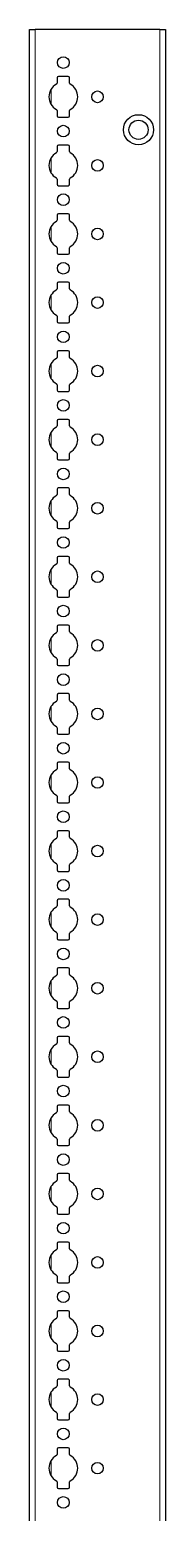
# Model space of a CAD drawing. Header units: millimetres. Extents: x -199 to 2916, y -2247 to 1507.
# Drawn here: x 2866 to 2916, y -293 to 247 of the extents above; entities that cross this region are included whole.
import ezdxf

# ---------------------------------------------------------------- set-up
doc = ezdxf.new("R2010")
doc.units = ezdxf.units.MM

msp = doc.modelspace()

# ---------------------------------------------------------------- linework, layer by layer
at = {"color": 7, "linetype": 'Continuous', "lineweight": 25}
for p, q in [((2866.15, -851.79), (2866.15, 247.21)), ((2866.15, 247.21), (2868.15, 247.21)), ((2913.85, 247.21), (2868.15, 247.21)), ((2913.85, 247.21), (2915.85, 247.21)), ((2915.85, 247.21), (2915.85, -851.79)), ((2876.2, 229.61), (2876.2, 227.73)), ((2880.3, 230.11), (2876.7, 230.11)), ((2880.8, 227.73), (2880.8, 229.61)), ((2876.2, 217.68), (2876.2, 215.81)), ((2880.8, 215.81), (2880.8, 217.68)), ((2876.7, 215.31), (2880.3, 215.31)), ((2876.2, 204.61), (2876.2, 202.73)), ((2880.3, 205.11), (2876.7, 205.11)), ((2880.8, 202.73), (2880.8, 204.61)), ((2876.2, 192.68), (2876.2, 190.81)), ((2876.7, 190.31), (2880.3, 190.31)), ((2880.8, 190.81), (2880.8, 192.68)), ((2876.2, 179.61), (2876.2, 177.73)), ((2880.3, 180.11), (2876.7, 180.11)), ((2880.8, 177.73), (2880.8, 179.61)), ((2876.2, 167.68), (2876.2, 165.81)), ((2880.8, 165.81), (2880.8, 167.68)), ((2876.7, 165.31), (2880.3, 165.31)), ((2876.2, 154.61), (2876.2, 152.73)), ((2880.3, 155.11), (2876.7, 155.11)), ((2880.8, 152.73), (2880.8, 154.61)), ((2876.2, 142.68), (2876.2, 140.81)), ((2880.8, 140.81), (2880.8, 142.68)), ((2876.7, 140.31), (2880.3, 140.31)), ((2880.3, 130.11), (2876.7, 130.11)), ((2876.2, 129.61), (2876.2, 127.73)), ((2880.8, 127.73), (2880.8, 129.61)), ((2876.2, 117.68), (2876.2, 115.81)), ((2876.7, 115.31), (2880.3, 115.31)), ((2880.8, 115.81), (2880.8, 117.68)), ((2876.2, 104.61), (2876.2, 102.73)), ((2880.3, 105.11), (2876.7, 105.11)), ((2880.8, 102.73), (2880.8, 104.61)), ((2876.2, 92.68), (2876.2, 90.81)), ((2880.8, 90.81), (2880.8, 92.68)), ((2876.7, 90.31), (2880.3, 90.31)), ((2876.2, 79.61), (2876.2, 77.73)), ((2880.3, 80.11), (2876.7, 80.11)), ((2880.8, 77.73), (2880.8, 79.61)), ((2876.2, 67.68), (2876.2, 65.81)), ((2876.7, 65.31), (2880.3, 65.31)), ((2880.8, 65.81), (2880.8, 67.68)), ((2876.2, 54.61), (2876.2, 52.73)), ((2880.3, 55.11), (2876.7, 55.11)), ((2880.8, 52.73), (2880.8, 54.61)), ((2876.2, 42.68), (2876.2, 40.81)), ((2876.7, 40.31), (2880.3, 40.31)), ((2880.8, 40.81), (2880.8, 42.68)), ((2876.2, 29.61), (2876.2, 27.73)), ((2880.3, 30.11), (2876.7, 30.11)), ((2880.8, 27.73), (2880.8, 29.61)), ((2876.2, 17.68), (2876.2, 15.81)), ((2880.8, 15.81), (2880.8, 17.68)), ((2876.7, 15.31), (2880.3, 15.31)), ((2876.2, 4.61), (2876.2, 2.73)), ((2880.3, 5.11), (2876.7, 5.11)), ((2880.8, 2.73), (2880.8, 4.61)), ((2876.2, -7.32), (2876.2, -9.19)), ((2876.7, -9.69), (2880.3, -9.69)), ((2880.8, -9.19), (2880.8, -7.32)), ((2876.2, -20.39), (2876.2, -22.27)), ((2880.3, -19.89), (2876.7, -19.89)), ((2880.8, -22.27), (2880.8, -20.39)), ((2876.2, -32.32), (2876.2, -34.19)), ((2880.8, -34.19), (2880.8, -32.32)), ((2876.7, -34.69), (2880.3, -34.69)), ((2876.2, -45.39), (2876.2, -47.27)), ((2880.3, -44.89), (2876.7, -44.89)), ((2880.8, -47.27), (2880.8, -45.39)), ((2876.2, -57.32), (2876.2, -59.19)), ((2880.8, -59.19), (2880.8, -57.32)), ((2876.7, -59.69), (2880.3, -59.69)), ((2880.3, -69.89), (2876.7, -69.89)), ((2876.2, -70.39), (2876.2, -72.27)), ((2880.8, -72.27), (2880.8, -70.39)), ((2876.2, -82.32), (2876.2, -84.19)), ((2876.7, -84.69), (2880.3, -84.69)), ((2880.8, -84.19), (2880.8, -82.32)), ((2876.2, -95.39), (2876.2, -97.27)), ((2880.3, -94.89), (2876.7, -94.89)), ((2880.8, -97.27), (2880.8, -95.39)), ((2876.2, -107.32), (2876.2, -109.19)), ((2880.8, -109.19), (2880.8, -107.32)), ((2876.7, -109.69), (2880.3, -109.69)), ((2876.2, -120.39), (2876.2, -122.27)), ((2880.3, -119.89), (2876.7, -119.89)), ((2880.8, -122.27), (2880.8, -120.39)), ((2876.2, -132.32), (2876.2, -134.19)), ((2876.7, -134.69), (2880.3, -134.69)), ((2880.8, -134.19), (2880.8, -132.32)), ((2876.2, -145.39), (2876.2, -147.27)), ((2880.3, -144.89), (2876.7, -144.89)), ((2880.8, -147.27), (2880.8, -145.39)), ((2876.2, -157.32), (2876.2, -159.19)), ((2876.7, -159.69), (2880.3, -159.69)), ((2880.8, -159.19), (2880.8, -157.32)), ((2876.2, -170.39), (2876.2, -172.27)), ((2880.3, -169.89), (2876.7, -169.89)), ((2880.8, -172.27), (2880.8, -170.39)), ((2876.2, -182.32), (2876.2, -184.19)), ((2880.8, -184.19), (2880.8, -182.32)), ((2876.7, -184.69), (2880.3, -184.69)), ((2876.2, -195.39), (2876.2, -197.27)), ((2880.3, -194.89), (2876.7, -194.89)), ((2880.8, -197.27), (2880.8, -195.39)), ((2876.2, -207.32), (2876.2, -209.19)), ((2876.7, -209.69), (2880.3, -209.69)), ((2880.8, -209.19), (2880.8, -207.32)), ((2876.2, -220.39), (2876.2, -222.27)), ((2880.3, -219.89), (2876.7, -219.89)), ((2880.8, -222.27), (2880.8, -220.39)), ((2876.2, -232.32), (2876.2, -234.19)), ((2880.8, -234.19), (2880.8, -232.32)), ((2876.7, -234.69), (2880.3, -234.69)), ((2876.2, -245.39), (2876.2, -247.27)), ((2880.3, -244.89), (2876.7, -244.89)), ((2880.8, -247.27), (2880.8, -245.39)), ((2876.2, -257.32), (2876.2, -259.19)), ((2880.8, -259.19), (2880.8, -257.32)), ((2876.7, -259.69), (2880.3, -259.69)), ((2880.3, -269.89), (2876.7, -269.89)), ((2876.2, -270.39), (2876.2, -272.27)), ((2880.8, -272.27), (2880.8, -270.39)), ((2876.2, -282.32), (2876.2, -284.19)), ((2876.7, -284.69), (2880.3, -284.69)), ((2880.8, -284.19), (2880.8, -282.32))]:
    msp.add_line(p, q, dxfattribs=at)
at = {"color": 8, "linetype": 'Continuous', "lineweight": 18}
for p, q in [((2868.15, 247.21), (2868.15, -851.79)), ((2913.85, -851.79), (2913.85, 247.21)), ((2874, 225.41), (2874, 220)), ((2874, 200.41), (2874, 195)), ((2874, 175.41), (2874, 170)), ((2874, 150.41), (2874, 145)), ((2874, 125.41), (2874, 120)), ((2874, 100.41), (2874, 95)), ((2874, 75.41), (2874, 70)), ((2874, 50.41), (2874, 45)), ((2874, 25.41), (2874, 20)), ((2874, 0.41), (2874, -5)), ((2874, -24.59), (2874, -30)), ((2874, -49.59), (2874, -55)), ((2874, -74.59), (2874, -80)), ((2874, -99.59), (2874, -105)), ((2874, -124.59), (2874, -130)), ((2874, -149.59), (2874, -155)), ((2874, -174.59), (2874, -180)), ((2874, -199.59), (2874, -205)), ((2874, -224.59), (2874, -230)), ((2874, -249.59), (2874, -255)), ((2874, -274.59), (2874, -280))]:
    msp.add_line(p, q, dxfattribs=at)
at = {"color": 7, "linetype": 'Continuous', "lineweight": 25}
for centre, radius in [((2878.5, 235.21), 2.12), ((2891, 222.71), 2.13), ((2878.5, 210.21), 2.12), ((2906, 210.71), 5.5), ((2906, 210.71), 3.5), ((2891, 197.71), 2.12), ((2878.5, 185.21), 2.12), ((2891, 172.71), 2.12), ((2878.5, 160.21), 2.12), ((2891, 147.71), 2.12), ((2878.5, 135.21), 2.12), ((2891, 122.71), 2.12), ((2878.5, 110.21), 2.12), ((2891, 97.71), 2.12), ((2878.5, 85.21), 2.12), ((2891, 72.71), 2.12), ((2878.5, 60.21), 2.12), ((2891, 47.71), 2.12), ((2878.5, 35.21), 2.12), ((2891, 22.71), 2.12), ((2878.5, 10.21), 2.12), ((2891, -2.29), 2.12), ((2878.5, -14.79), 2.12), ((2891, -27.29), 2.12), ((2878.5, -39.79), 2.12), ((2891, -52.29), 2.12), ((2878.5, -64.79), 2.12), ((2891, -77.29), 2.12), ((2878.5, -89.79), 2.12), ((2891, -102.29), 2.12), ((2878.5, -114.79), 2.12), ((2891, -127.29), 2.12), ((2878.5, -139.79), 2.12), ((2891, -152.29), 2.12), ((2878.5, -164.79), 2.12), ((2891, -177.29), 2.12), ((2878.5, -189.79), 2.12), ((2891, -202.29), 2.12), ((2878.5, -214.79), 2.12), ((2891, -227.29), 2.12), ((2878.5, -239.79), 2.12), ((2891, -252.29), 2.12), ((2878.5, -264.79), 2.12), ((2891, -277.29), 2.12), ((2878.5, -289.79), 2.12)]:
    msp.add_circle(centre, radius, dxfattribs=at)
for centre, radius, start, end in [((2878.5, 222.71), 5.25, 119.1407, 240.8593), ((2875.7, 227.73), 0.5, 299.1407, 0), ((2876.7, 229.61), 0.5, 90, 180), ((2880.3, 229.61), 0.5, 360, 90), ((2881.3, 227.73), 0.5, 180, 240.8593), ((2878.5, 222.71), 5.25, 299.1407, 60.8593), ((2875.7, 217.68), 0.5, 0, 60.8593), ((2881.3, 217.68), 0.5, 119.1407, 180), ((2876.7, 215.81), 0.5, 180, 270), ((2880.3, 215.81), 0.5, 270, 0), ((2878.5, 197.71), 5.25, 119.1407, 240.8593), ((2875.7, 202.73), 0.5, 299.1407, 0), ((2876.7, 204.61), 0.5, 90, 180), ((2880.3, 204.61), 0.5, 0, 90), ((2881.3, 202.73), 0.5, 180, 240.8593), ((2878.5, 197.71), 5.25, 299.1407, 60.8593), ((2875.7, 192.68), 0.5, 0, 60.8593), ((2876.7, 190.81), 0.5, 180, 270), ((2880.3, 190.81), 0.5, 270, 0), ((2881.3, 192.68), 0.5, 119.1407, 180), ((2876.7, 179.61), 0.5, 90, 180), ((2880.3, 179.61), 0.5, 0, 90), ((2878.5, 172.71), 5.25, 119.1407, 240.8593), ((2875.7, 177.73), 0.5, 299.1407, 0), ((2881.3, 177.73), 0.5, 180, 240.8593), ((2878.5, 172.71), 5.25, 299.1407, 60.8593), ((2875.7, 167.68), 0.5, 0, 60.8593), ((2881.3, 167.68), 0.5, 119.1407, 180), ((2876.7, 165.81), 0.5, 180, 270), ((2880.3, 165.81), 0.5, 270, 0), ((2878.5, 147.71), 5.25, 119.1407, 240.8593), ((2875.7, 152.73), 0.5, 299.1407, 0), ((2876.7, 154.61), 0.5, 90, 180), ((2880.3, 154.61), 0.5, 0, 90), ((2881.3, 152.73), 0.5, 180, 240.8593), ((2878.5, 147.71), 5.25, 299.1407, 60.8593), ((2875.7, 142.68), 0.5, 0, 60.8593), ((2876.7, 140.81), 0.5, 180, 270), ((2880.3, 140.81), 0.5, 270, 0), ((2881.3, 142.68), 0.5, 119.1407, 180), ((2876.7, 129.61), 0.5, 90, 180), ((2880.3, 129.61), 0.5, 0, 90), ((2878.5, 122.71), 5.25, 119.1407, 240.8593), ((2875.7, 127.73), 0.5, 299.1407, 0), ((2881.3, 127.73), 0.5, 180, 240.8593), ((2878.5, 122.71), 5.25, 299.1407, 60.8593), ((2875.7, 117.68), 0.5, 0, 60.8593), ((2876.7, 115.81), 0.5, 180, 270), ((2880.3, 115.81), 0.5, 270, 0), ((2881.3, 117.68), 0.5, 119.1407, 180), ((2875.7, 102.73), 0.5, 299.1407, 0), ((2876.7, 104.61), 0.5, 90, 180), ((2880.3, 104.61), 0.5, 0, 90), ((2881.3, 102.73), 0.5, 180, 240.8593), ((2878.5, 97.71), 5.25, 119.1407, 240.8593), ((2878.5, 97.71), 5.25, 299.1407, 60.8593), ((2875.7, 92.68), 0.5, 0, 60.8593), ((2881.3, 92.68), 0.5, 119.1407, 180), ((2876.7, 90.81), 0.5, 180, 270), ((2880.3, 90.81), 0.5, 270, 0), ((2878.5, 72.71), 5.25, 119.1407, 240.8593), ((2875.7, 77.73), 0.5, 299.1407, 0), ((2876.7, 79.61), 0.5, 90, 180), ((2880.3, 79.61), 0.5, 0, 90), ((2881.3, 77.73), 0.5, 180, 240.8593), ((2878.5, 72.71), 5.25, 299.1407, 60.8593), ((2875.7, 67.68), 0.5, 0, 60.8593), ((2876.7, 65.81), 0.5, 180, 270), ((2880.3, 65.81), 0.5, 270, 0), ((2881.3, 67.68), 0.5, 119.1407, 180), ((2876.7, 54.61), 0.5, 90, 180), ((2880.3, 54.61), 0.5, 360, 90), ((2878.5, 47.71), 5.25, 119.1407, 240.8593), ((2875.7, 52.73), 0.5, 299.1407, 0), ((2881.3, 52.73), 0.5, 180, 240.8593), ((2878.5, 47.71), 5.25, 299.1407, 60.8593), ((2875.7, 42.68), 0.5, 0, 60.8593), ((2876.7, 40.81), 0.5, 180, 270), ((2880.3, 40.81), 0.5, 270, 0), ((2881.3, 42.68), 0.5, 119.1407, 180), ((2878.5, 22.71), 5.25, 119.1407, 240.8593), ((2875.7, 27.73), 0.5, 299.1407, 0), ((2876.7, 29.61), 0.5, 90, 180), ((2880.3, 29.61), 0.5, 0, 90), ((2881.3, 27.73), 0.5, 180, 240.8593), ((2878.5, 22.71), 5.25, 299.1407, 60.8593), ((2875.7, 17.68), 0.5, 0, 60.8593), ((2881.3, 17.68), 0.5, 119.1407, 180), ((2876.7, 15.81), 0.5, 180, 270), ((2880.3, 15.81), 0.5, 270, 0), ((2878.5, -2.29), 5.25, 119.1407, 240.8593), ((2875.7, 2.73), 0.5, 299.1407, 0), ((2876.7, 4.61), 0.5, 90, 180), ((2880.3, 4.61), 0.5, 0, 90), ((2881.3, 2.73), 0.5, 180, 240.8593), ((2878.5, -2.29), 5.25, 299.1407, 60.8593), ((2875.7, -7.32), 0.5, 0, 60.8593), ((2876.7, -9.19), 0.5, 180, 270), ((2880.3, -9.19), 0.5, 270, 0), ((2881.3, -7.32), 0.5, 119.1407, 180), ((2876.7, -20.39), 0.5, 90, 180), ((2880.3, -20.39), 0.5, 0, 90), ((2878.5, -27.29), 5.25, 119.1407, 240.8593), ((2875.7, -22.27), 0.5, 299.1407, 0), ((2881.3, -22.27), 0.5, 180, 240.8593), ((2878.5, -27.29), 5.25, 299.1407, 60.8593), ((2875.7, -32.32), 0.5, 0, 60.8593), ((2881.3, -32.32), 0.5, 119.1407, 180), ((2876.7, -34.19), 0.5, 180, 270), ((2880.3, -34.19), 0.5, 270, 0), ((2878.5, -52.29), 5.25, 119.1407, 240.8593), ((2875.7, -47.27), 0.5, 299.1407, 0), ((2876.7, -45.39), 0.5, 90, 180), ((2880.3, -45.39), 0.5, 0, 90), ((2881.3, -47.27), 0.5, 180, 240.8593), ((2878.5, -52.29), 5.25, 299.1407, 60.8593), ((2875.7, -57.32), 0.5, 0, 60.8593), ((2876.7, -59.19), 0.5, 180, 270), ((2880.3, -59.19), 0.5, 270, 0), ((2881.3, -57.32), 0.5, 119.1407, 180), ((2876.7, -70.39), 0.5, 90, 180), ((2880.3, -70.39), 0.5, 0, 90), ((2878.5, -77.29), 5.25, 119.1407, 240.8593), ((2875.7, -72.27), 0.5, 299.1407, 0), ((2881.3, -72.27), 0.5, 180, 240.8593), ((2878.5, -77.29), 5.25, 299.1407, 60.8593), ((2875.7, -82.32), 0.5, 0, 60.8593), ((2876.7, -84.19), 0.5, 180, 270), ((2880.3, -84.19), 0.5, 270, 0), ((2881.3, -82.32), 0.5, 119.1407, 180), ((2875.7, -97.27), 0.5, 299.1407, 0), ((2876.7, -95.39), 0.5, 90, 180), ((2880.3, -95.39), 0.5, 0, 90), ((2881.3, -97.27), 0.5, 180, 240.8593), ((2878.5, -102.29), 5.25, 119.1407, 240.8593), ((2878.5, -102.29), 5.25, 299.1407, 60.8593), ((2875.7, -107.32), 0.5, 0, 60.8593), ((2881.3, -107.32), 0.5, 119.1407, 180), ((2876.7, -109.19), 0.5, 180, 270), ((2880.3, -109.19), 0.5, 270, 0), ((2878.5, -127.29), 5.25, 119.1407, 240.8593), ((2875.7, -122.27), 0.5, 299.1407, 0), ((2876.7, -120.39), 0.5, 90, 180), ((2880.3, -120.39), 0.5, 0, 90), ((2881.3, -122.27), 0.5, 180, 240.8593), ((2878.5, -127.29), 5.25, 299.1407, 60.8593), ((2875.7, -132.32), 0.5, 0, 60.8593), ((2876.7, -134.19), 0.5, 180, 270), ((2880.3, -134.19), 0.5, 270, 0), ((2881.3, -132.32), 0.5, 119.1407, 180), ((2876.7, -145.39), 0.5, 90, 180), ((2880.3, -145.39), 0.5, 0, 90), ((2878.5, -152.29), 5.25, 119.1407, 240.8593), ((2875.7, -147.27), 0.5, 299.1407, 0), ((2881.3, -147.27), 0.5, 180, 240.8593), ((2878.5, -152.29), 5.25, 299.1407, 60.8593), ((2875.7, -157.32), 0.5, 0, 60.8593), ((2876.7, -159.19), 0.5, 180, 270), ((2880.3, -159.19), 0.5, 270, 0), ((2881.3, -157.32), 0.5, 119.1407, 180), ((2878.5, -177.29), 5.25, 119.1407, 240.8593), ((2875.7, -172.27), 0.5, 299.1407, 0), ((2876.7, -170.39), 0.5, 90, 180), ((2880.3, -170.39), 0.5, 0, 90), ((2881.3, -172.27), 0.5, 180, 240.8593), ((2878.5, -177.29), 5.25, 299.1407, 60.8593), ((2875.7, -182.32), 0.5, 0, 60.8593), ((2881.3, -182.32), 0.5, 119.1407, 180), ((2876.7, -184.19), 0.5, 180, 270), ((2880.3, -184.19), 0.5, 270, 0), ((2878.5, -202.29), 5.25, 119.1407, 240.8593), ((2875.7, -197.27), 0.5, 299.1407, 0), ((2876.7, -195.39), 0.5, 90, 180), ((2880.3, -195.39), 0.5, 0, 90), ((2881.3, -197.27), 0.5, 180, 240.8593), ((2878.5, -202.29), 5.25, 299.1407, 60.8593), ((2875.7, -207.32), 0.5, 0, 60.8593), ((2876.7, -209.19), 0.5, 180, 270), ((2880.3, -209.19), 0.5, 270, 0), ((2881.3, -207.32), 0.5, 119.1407, 180), ((2876.7, -220.39), 0.5, 90, 180), ((2880.3, -220.39), 0.5, 0, 90), ((2878.5, -227.29), 5.25, 119.1407, 240.8593), ((2875.7, -222.27), 0.5, 299.1407, 0), ((2881.3, -222.27), 0.5, 180, 240.8593), ((2878.5, -227.29), 5.25, 299.1407, 60.8593), ((2875.7, -232.32), 0.5, 0, 60.8593), ((2881.3, -232.32), 0.5, 119.1407, 180), ((2876.7, -234.19), 0.5, 180, 270), ((2880.3, -234.19), 0.5, 270, 0), ((2878.5, -252.29), 5.25, 119.1407, 240.8593), ((2875.7, -247.27), 0.5, 299.1407, 0), ((2876.7, -245.39), 0.5, 90, 180), ((2880.3, -245.39), 0.5, 0, 90), ((2881.3, -247.27), 0.5, 180, 240.8593), ((2878.5, -252.29), 5.25, 299.1407, 60.8593), ((2875.7, -257.32), 0.5, 0, 60.8593), ((2876.7, -259.19), 0.5, 180, 270), ((2880.3, -259.19), 0.5, 270, 0), ((2881.3, -257.32), 0.5, 119.1407, 180), ((2876.7, -270.39), 0.5, 90, 180), ((2880.3, -270.39), 0.5, 0, 90), ((2878.5, -277.29), 5.25, 119.1407, 240.8593), ((2875.7, -272.27), 0.5, 299.1407, 0), ((2881.3, -272.27), 0.5, 180, 240.8593), ((2878.5, -277.29), 5.25, 299.1407, 60.8593), ((2875.7, -282.32), 0.5, 0, 60.8593), ((2876.7, -284.19), 0.5, 180, 270), ((2880.3, -284.19), 0.5, 270, 0), ((2881.3, -282.32), 0.5, 119.1407, 180)]:
    msp.add_arc(centre, radius, start, end, dxfattribs=at)

doc.saveas('drawing.dxf')
